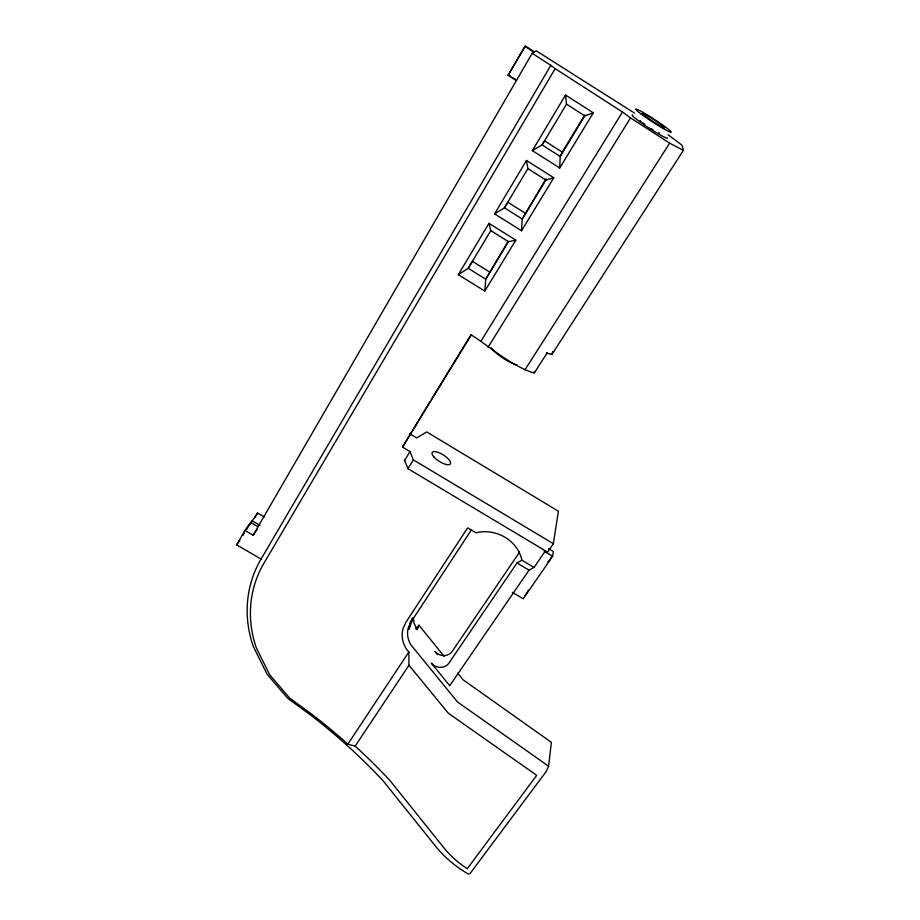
<?xml version="1.0" encoding="UTF-8"?>
<svg xmlns="http://www.w3.org/2000/svg" width="920" height="920" viewBox="0 0 920 920"><rect width="100%" height="100%" fill="white"/><g stroke="black" fill="none" stroke-linecap="round" stroke-linejoin="round"><path stroke-width="1.38" d="M559.728 167.992L593.296 112.838L565.535 95.001L532.358 150.604L559.728 167.992L560.199 156.458L562.235 152.099L584.786 114.919M521.525 230.748L553.771 177.778L526.47 160.471L494.603 213.877L521.525 230.748L522.238 219.017L546.043 178.802M484.805 291.077L515.809 240.154L488.945 223.353L458.309 274.677L484.805 291.077L485.748 279.185L508.058 241.431M261.073 559.049L236.624 544.847L244.915 530.426L253.115 535.21L532.174 53.302L550.838 65.331L261.073 559.049A129.467 114.091 21.1 0 0 253.276 646.415L267.111 674.245L287.81 698.418L311.409 715.633A501.584 370.334 24.3 0 1 342.895 741.692L348.91 747.086A501.584 370.334 24.3 0 1 382.916 780.574L435.516 846.135A115.287 97.382 10.2 0 0 464.669 871.861L468.211 874L469.844 873.804L545.951 771.845L548.596 766.222L551.379 742.348L463.116 679.788L457.7 673.106M409.699 624.611L409.055 629.245L413.252 617.527L414.126 623.323L416.599 628.808L417.323 629.706L418.899 625.163L444.164 656.385M512.359 592.353L523.227 598.782L552.644 556.221L553.357 551.528L548.504 548.619M404.65 460.287L407.928 468.648L547.584 552.115L553.368 543.708L558.405 511.221L426.719 431.928L416.748 437.943L409.503 433.584M547.147 352.912A5.186 1.311 32.8 0 1 546.388 353.222L552 354.338L552.644 351.635M409.86 623.449L412.263 618.206M429.686 402.063L402.546 447.097L410.021 451.57L413.356 459.873L553.368 543.708M257.635 526.481L250.711 522.445L246.468 529.587M516.062 80.442L508.07 75.313L525.251 46L534.416 51.911L536.188 50.807L634.605 113.16M249.918 524.262L257.565 512.992L264.362 516.971M508.07 75.313L524.561 47.207M254.863 517.684L257.565 512.992M550.838 65.331L555.162 68.643L263.902 563.304A125.246 110.285 21.1 0 0 256.277 647.76L269.652 674.693L289.685 698.107L312.972 715.105A507.414 374.198 24.3 0 1 344.885 741.508L347.829 744.154L355.166 746.108L360.651 751.18A514.602 379.155 24.3 0 1 383.95 774.157L389.769 780.309L445.464 849.769A104.868 88.423 10.3 0 0 462.875 865.731L467.233 868.744L536.716 775.33L448.327 713.219L408.974 665.252L408.836 652.027L406.284 648.899A30.13 26.634 17.3 0 1 403.109 628.383L405.892 622.311L467.624 527.884L475.847 532.784A36.11 32.786 14.9 0 1 521.847 560.165L534.048 567.433L545.307 551.034M490.831 230.655L468.211 268.306L458.309 274.677M526.47 160.471L527.896 168.636L504.424 207.839L494.603 213.877M565.535 95.001L566.513 104.144L542.087 144.934L532.358 150.604M515.809 240.154L508.484 241.695L485.748 279.185L468.211 268.306L472.454 261.349L489.543 271.964M553.771 177.778L545.893 180.032L522.238 219.017L504.424 207.839L507.828 202.262L525.193 213.175M593.296 112.838L584.809 115.874L560.199 156.458L542.087 144.934L544.594 140.863L562.235 152.099M242.822 535.532L244.283 533.151M431.192 399.625L470.867 334.88M402.546 447.097L471.327 334.926C491.487 347.921 509.933 364.803 532.967 372.772A5.152 1.391 32.8 0 0 534.129 371.507M404.443 460.69L410.021 451.57M481.102 340.929L622.472 112.021L555.162 68.643M407.928 468.648L413.356 459.873M488.002 347.357L630.522 117.921L622.472 112.021M524.848 369.978L669.656 143.14L683.376 150.351L552 354.338M534.439 372.726L547.066 353.061M471.523 529.69L410.78 622.334L408.353 627.601A25.426 22.494 17.3 0 0 410.987 644.943L457.47 701.96L548.596 766.222M415.84 628.866L418.899 625.163M347.829 744.154L408.836 652.027M355.166 746.108L408.974 665.252M519.604 552.011L452.122 651.521A10.465 9.234 16.4 0 1 434.941 651.429L437.644 654.775M521.847 560.165L516.994 562.971L448.822 663.24A10.649 9.361 16.4 0 1 431.342 663.136L449.719 685.722L529.023 570.124L534.048 567.433M253.115 535.21L257.163 529.46M236.624 544.847L239.913 540.281M244.915 530.426L250.711 522.445M532.174 53.302L534.014 52.152L524.814 46.23M251.976 520.697L260.015 525.4M516.994 562.971L529.023 570.124M544.077 551.103L552.644 556.221M508.484 241.695L490.785 230.621L488.945 223.353M527.896 168.636L545.893 180.032M566.513 104.144L584.809 115.874M508.565 74.98L510.841 76.44M513.118 77.901L516.522 80.086M630.522 117.921L669.656 143.14M668.046 134.734L682.007 145.222L683.376 150.351M667.494 137.954A21.079 1.656 33.1 0 1 647.645 127.155A21.079 1.656 33.1 0 1 632.753 115.046M551.873 555.818A3.99 0.655 -59.2 0 1 551.609 556.508M551.218 557.324A3.99 0.655 -59.2 0 1 550.746 558.21M550.206 559.107A3.99 0.655 -59.2 0 1 548.63 561.257M548.24 561.637A3.99 0.655 -59.2 0 1 547.814 561.694M528.333 590.192A3.944 0.632 -59.5 0 1 525.872 594.331M525.412 594.872A3.944 0.632 -59.5 0 1 524.779 595.344M652.774 129.662A12.995 1.023 33.1 0 1 650.888 128.478M517.178 365.022A19.424 5.221 32.5 0 1 491.337 347.875M659.64 133.193A12.052 0.954 33.1 0 1 658.674 132.837M644.817 124.326A12.052 0.954 33.1 0 1 642.7 122.774M641.079 121.498A12.052 0.954 33.1 0 1 640.056 120.566M645.966 116.621A13.018 0.966 33.1 0 0 664.136 127.822A13.018 0.966 33.1 0 0 650.486 117.61A13.018 0.966 33.1 0 0 645.966 116.621M641.32 114.16A21.125 1.564 33.1 0 0 670.749 132.261A21.125 1.564 33.1 0 0 648.485 115.644A21.125 1.564 33.1 0 0 641.32 114.16M433.791 456.826A10.729 3.818 32.2 0 0 449.811 464.393A10.729 3.818 32.2 0 0 440.3 453.261A10.729 3.818 32.2 0 0 433.791 456.826"/></g></svg>
